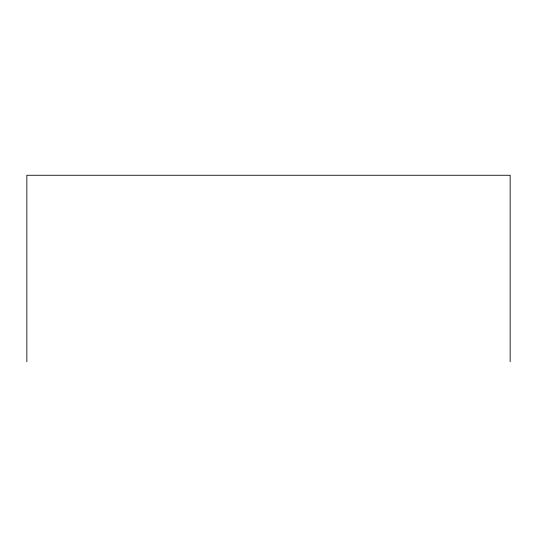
<?xml version="1.0" encoding="UTF-8"?>
<svg xmlns="http://www.w3.org/2000/svg" width="537" height="537" viewBox="0 0 537 537"><rect width="100%" height="100%" fill="white"/><g stroke="black" fill="none" stroke-linecap="round" stroke-linejoin="round"><path stroke-width="0.81" d="M510.15 361.737L510.15 175.263L26.85 175.263L26.85 361.737"/></g></svg>
